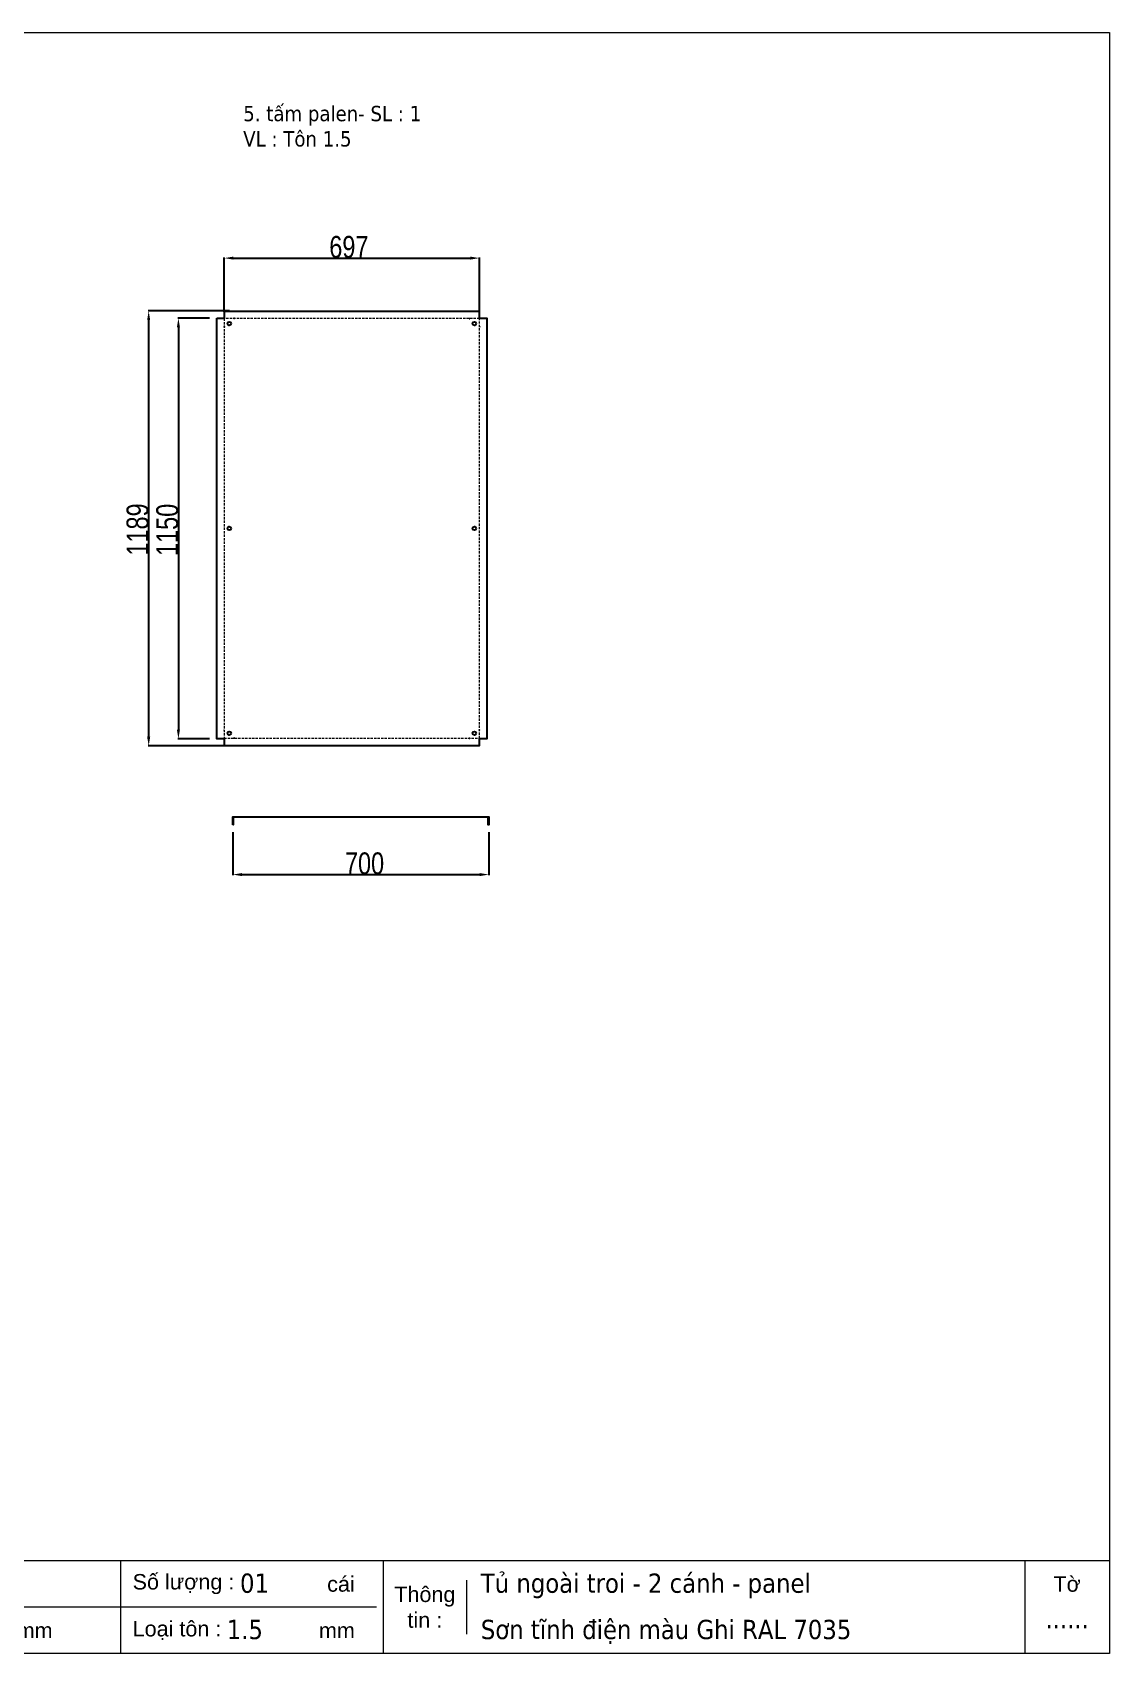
# Model space of a CAD drawing. Header units: inches. Extents: x 21 to 136330, y 8 to 58290.
# Drawn here: x 42658 to 45603, y 29378 to 33810 of the extents above; entities that cross this region are included whole.
import ezdxf
from ezdxf.enums import TextEntityAlignment as Align

# ---------------------------------------------------------------- set-up
doc = ezdxf.new("R2010")
doc.units = ezdxf.units.IN
doc.header["$MEASUREMENT"] = 0
doc.linetypes.add('HIDDEN', pattern=[9.525, 6.35, -3.175])
doc.layers.add('0 KHUNG KT01', color=7, linetype='Continuous')
doc.layers.add('@.0.DM. NÉT CHÍNH', color=7, linetype='Continuous')
doc.layers.add('0 TĂNG CỨNG', color=7, linetype='Continuous', lineweight=15)
doc.layers.add('@.0.DM. NÉT ĐỨT', color=8, linetype='HIDDEN', lineweight=9)
doc.layers.add('@.DM. KÍCH THƯỚC', color=8, linetype='Continuous', transparency=0.2)
doc.layers.add('@.DM. KÍCH THƯỚC @ 1', color=8, linetype='Continuous', transparency=0.2)
doc.styles.add('ARIAL', font='arial.ttf')
doc.styles.add('Note Text (ISO)', font='tahoma.ttf')
doc.styles.add('roman', font='roman.shx', dxfattribs={"width": 0.8})
doc.styles.add('Tahoma (Input Text)', font='tahoma.ttf')
doc.dimstyles.new('Kích thước Duy Mạnh', dxfattribs={"dimtxt": 30, "dimasz": 25, "dimexe": 1.25, "dimexo": 20, "dimtad": 1, "dimdec": 1, "dimtxsty": 'roman', "dimcen": 2.5, "dimclrd": 8, "dimclre": 8, "dimclrt": 2, "dimadec": 0, "dimazin": 0, "dimtfac": 1, "dimtdec": 1, "dimtix": 1, "dimtmove": 0, "dimatfit": 3, "dimfxl": 1, "dimtfillclr": 1, "dimarcsym": 0})

# ---------------------------------------------------------------- blocks, each defined once
blk = doc.blocks.new('*D937')
at = {"layer": '@.DM. KÍCH THƯỚC', "color": 8, "lineweight": -2, "transparency": 16777216}
for p, q in [((43205.6, 31623.9), (43205.6, 31506.4)), ((43905.6, 31623.9), (43905.6, 31506.4))]:
    blk.add_line(p, q, dxfattribs=at)
at = {"layer": '@.DM. KÍCH THƯỚC', "lineweight": -2, "transparency": 16777216}
blk.add_line((43230.6, 31507.6), (43880.6, 31507.6), dxfattribs=at)
at = {"layer": '@.DM. KÍCH THƯỚC', "transparency": 16777216}
for points in [[(43230.6, 31511.8), (43230.6, 31503.5), (43205.6, 31507.6)], [(43880.6, 31511.8), (43880.6, 31503.5), (43905.6, 31507.6)]]:
    blk.add_solid(points, dxfattribs=at)
at = {"layer": 'Defpoints', "color": 0, "transparency": 16777216}
for p in [(43205.6, 31643.9), (43905.6, 31643.9), (43905.6, 31507.6)]:
    blk.add_point(p, dxfattribs=at)
at = {"layer": '@.DM. KÍCH THƯỚC', "color": 2, "transparency": 16777216, "insert": (43512.4, 31568.3), "char_height": 60, "attachment_point": 1, "style": 'roman'}
blk.add_mtext('700', dxfattribs=at)
blk = doc.blocks.new('*D939')
at = {"layer": '@.DM. KÍCH THƯỚC', "color": 8, "lineweight": -2, "transparency": 16777216}
for p, q in [((43182.5, 33045.9), (43182.5, 33194.1)), ((43879.9, 33045.9), (43879.9, 33194.1))]:
    blk.add_line(p, q, dxfattribs=at)
at = {"layer": '@.DM. KÍCH THƯỚC', "lineweight": -2, "transparency": 16777216}
blk.add_line((43207.5, 33192.9), (43854.9, 33192.9), dxfattribs=at)
at = {"layer": '@.DM. KÍCH THƯỚC', "transparency": 16777216}
for points in [[(43207.5, 33197), (43207.5, 33188.7), (43182.5, 33192.9)], [(43854.9, 33197), (43854.9, 33188.7), (43879.9, 33192.9)]]:
    blk.add_solid(points, dxfattribs=at)
at = {"layer": 'Defpoints', "color": 0, "transparency": 16777216}
for p in [(43879.9, 33192.9), (43182.5, 33025.9), (43879.9, 33025.9)]:
    blk.add_point(p, dxfattribs=at)
at = {"layer": '@.DM. KÍCH THƯỚC', "color": 2, "transparency": 16777216, "insert": (43469.5, 33253.5), "char_height": 60, "attachment_point": 1, "style": 'roman'}
blk.add_mtext('697', dxfattribs=at)
blk = doc.blocks.new('*D940')
at = {"layer": '@.DM. KÍCH THƯỚC', "color": 8, "lineweight": -2, "transparency": 16777216}
for p, q in [((43141.8, 33028.9), (43055.8, 33028.9)), ((43141.8, 31878.9), (43055.8, 31878.9))]:
    blk.add_line(p, q, dxfattribs=at)
at = {"layer": '@.DM. KÍCH THƯỚC', "lineweight": -2, "transparency": 16777216}
blk.add_line((43057, 33003.9), (43057, 31903.9), dxfattribs=at)
at = {"layer": '@.DM. KÍCH THƯỚC', "transparency": 16777216}
for points in [[(43052.8, 33003.9), (43061.2, 33003.9), (43057, 33028.9)], [(43052.8, 31903.9), (43061.2, 31903.9), (43057, 31878.9)]]:
    blk.add_solid(points, dxfattribs=at)
at = {"layer": 'Defpoints', "color": 0, "transparency": 16777216}
for p in [(43161.8, 33028.9), (43057, 31878.9), (43161.8, 31878.9)]:
    blk.add_point(p, dxfattribs=at)
at = {"layer": '@.DM. KÍCH THƯỚC', "color": 2, "transparency": 16777216, "insert": (42996.4, 32378.5), "char_height": 60, "attachment_point": 1, "rotation": 90, "style": 'roman'}
blk.add_mtext('1150', dxfattribs=at)
blk = doc.blocks.new('*D941')
at = {"layer": '@.DM. KÍCH THƯỚC', "color": 8, "lineweight": -2, "transparency": 16777216}
for p, q in [((43197.1, 33048.3), (42974.4, 33048.3)), ((43197.1, 31859.5), (42974.4, 31859.5))]:
    blk.add_line(p, q, dxfattribs=at)
at = {"layer": '@.DM. KÍCH THƯỚC', "lineweight": -2, "transparency": 16777216}
blk.add_line((42975.7, 31884.5), (42975.7, 33023.3), dxfattribs=at)
at = {"layer": '@.DM. KÍCH THƯỚC', "transparency": 16777216}
for points in [[(42971.5, 33023.3), (42979.9, 33023.3), (42975.7, 33048.3)], [(42971.5, 31884.5), (42979.9, 31884.5), (42975.7, 31859.5)]]:
    blk.add_solid(points, dxfattribs=at)
at = {"layer": 'Defpoints', "color": 0, "transparency": 16777216}
for p in [(42975.7, 33048.3), (43217.1, 33048.3), (43217.1, 31859.5)]:
    blk.add_point(p, dxfattribs=at)
at = {"layer": '@.DM. KÍCH THƯỚC', "color": 2, "transparency": 16777216, "insert": (42915.1, 32379.6), "char_height": 60, "attachment_point": 1, "rotation": 90, "style": 'roman'}
blk.add_mtext('1189', dxfattribs=at)
blk = doc.blocks.new('KHUNG KT1')
at = {"color": 7}
for p, q in [((7128, -4752), (0, -4752)), ((2294.1, -4752), (2294.1, -5040)), ((4052.8, -4752), (4052.8, -5040)), ((4868.8, -4752), (4868.8, -5040)), ((6864, -4752), (6864, -5040)), ((5128.7, -4812), (5128.7, -4980)), ((4848, -4896), (0, -4896))]:
    blk.add_line(p, q, dxfattribs=at)
blk.add_lwpolyline([(0, 0), (7128, 0), (7128, -5040), (0, -5040)], close=True, dxfattribs=at)
at = {"layer": '0 KHUNG KT01'}
for p, q in [((1077.9, -4752), (1077.9, -4896)), ((476.3, -4896), (476.3, -5040)), ((1385.1, -4896), (1385.1, -5040))]:
    blk.add_line(p, q, dxfattribs=at)
at = {"color": 2, "char_height": 48, "style": 'ARIAL'}
for s, insert, width, attachment_point in [('  Tên sản phẩm :', (2299.1, -4824), 2202.321, 4), ('  Số lượng :', (4052.8, -4824), 2202.321, 4), ('  Thiết kế :', (0, -4824), 2202.321, 4), ('  Khách hàng :', (1066.9, -4824), 2202.321, 4), ('cái', (4695, -4824), 2202.321, 4), ('Thông\\Ptin :', (4998.8, -4896), 259.945, 5), ('Tờ', (6996, -4824), 264, 5), ('  Nhận đơn :', (451.9, -4968), 2202.321, 4), ('  Giao hàng :', (1356.7, -4968), 2202.321, 4), ('  Loại tôn :', (4052.8, -4968), 2202.321, 4), ('CNC:', (18.2, -4968), 2202.321, 4), ('  Kích thước :', (2307, -4968), 2202.321, 4), ('mm', (3729.5, -4968), 2202.321, 4), ('mm', (4669.3, -4968), 2202.321, 4)]:
    blk.add_mtext(s, dxfattribs=dict(at, insert=insert, width=width, attachment_point=attachment_point))
at = {"color": 1, "style": 'Tahoma (Input Text)', "flags": 8}
for tag, p in [('#03', (1514.7, -4846.3)), ('#01', (328.9, -4851.1)), ('#05', (2819, -4851.1)), ('#07', (4424, -4851.1)), ('#09', (5172.9, -4851.1)), ('#02', (189.8, -4995.1)), ('#04', (1755.3, -4995.1)), ('#06', (2727.8, -4995.1)), ('#08', (4382.7, -4995.1)), ('#10', (5172.9, -4995.1))]:
    blk.add_attdef(tag, p, '', height=60, dxfattribs=at)
blk.add_attdef('#11', text='', height=60, dxfattribs=at).set_placement((6996, -4961.6), align=Align.CENTER)
at = {"layer": '0 TĂNG CỨNG', "color": 1, "style": 'ARIAL'}
blk.add_attdef('#12', (852.8, -4987.6), '', height=60, dxfattribs=at)

msp = doc.modelspace()

# ---------------------------------------------------------------- linework, layer by layer
at = {"layer": '@.0.DM. NÉT CHÍNH', "color": 0}
for p, q in [((43182.49, 33027.6032), (43182.49, 33028.859)), ((43182.49, 31880.178), (43182.49, 31878.9222))]:
    msp.add_line(p, q, dxfattribs=at)
at = {"layer": '@.0.DM. NÉT CHÍNH', "color": 1}
for p, q in [((43210.0166, 33027.587), (43208.5166, 33027.587)), ((43852.3563, 33027.587), (43853.8563, 33027.587)), ((43182.49, 33005.7675), (43182.49, 33004.2675)), ((43879.8829, 33005.7675), (43879.8829, 33004.2675)), ((43182.49, 31902.0136), (43182.49, 31903.5136)), ((43210.0166, 31880.1941), (43208.5166, 31880.1941)), ((43852.3563, 31880.1941), (43853.8563, 31880.1941)), ((43879.8829, 31902.0136), (43879.8829, 31903.5136))]:
    msp.add_line(p, q, dxfattribs=at)
at = {"layer": '@.0.DM. NÉT CHÍNH'}
for points in [[(43161.7935, 33028.8906), (43182.8864, 33028.8906), (43182.8864, 33048.2835), (43879.4864, 33048.2835), (43879.4864, 33028.8906), (43900.5794, 33028.8906), (43900.5794, 31878.8906), (43879.4864, 31878.8906), (43879.4864, 31859.4977), (43182.8864, 31859.4977), (43182.8864, 31878.8906), (43161.7935, 31878.8906)], [(43205.5991, 31643.9433), (43205.5991, 31665.9433), (43905.5991, 31665.9433), (43905.5991, 31643.9433), (43904.0991, 31643.9433), (43904.0991, 31664.4433), (43207.0991, 31664.4433), (43207.0991, 31643.9433)]]:
    msp.add_lwpolyline(points, close=True, dxfattribs=at)
at = {"layer": '@.0.DM. NÉT CHÍNH', "color": 0}
for points in [[(43879.8829, 33027.6032), (43879.8829, 33028.859)], [(43879.8829, 31880.178), (43879.8829, 31878.9222)]]:
    msp.add_lwpolyline(points, close=True, dxfattribs=at)
at = {"layer": '@.0.DM. NÉT CHÍNH', "color": 2}
for centre in [(43196.1864, 33013.8906), (43866.1864, 33013.8906), (43196.1864, 32453.8906), (43866.1864, 32453.8906), (43196.1864, 31893.8906), (43866.1864, 31893.8906)]:
    msp.add_circle(centre, 5, dxfattribs=at)
at = {"layer": '@.0.DM. NÉT ĐỨT'}
msp.add_lwpolyline([(43182.49, 31880.1941), (43879.8829, 31880.1941), (43879.8829, 33027.587), (43182.49, 33027.587)], close=True, dxfattribs=at)

# ---------------------------------------------------------------- block references
at = {"layer": '0 TĂNG CỨNG', "color": 1}
ref = msp.add_blockref('KHUNG KT1', (39335.3907, 33809.8155), dxfattribs=dict(at, xscale=0.8792977987369557, yscale=0.8792977987369557, zscale=0.8792977987369557))
ref.add_attrib('#12', '/2023', (40085.2994, 29424.2249), dxfattribs={"color": 1, "height": 52.75787, "style": 'ARIAL'})
ref.add_attrib('#01', 'manh', (39624.6167, 29544.2887), dxfattribs={"layer": '0', "color": 1, "height": 52.75787, "style": 'Tahoma (Input Text)'})
ref.add_attrib('#03', '...', (40667.2792, 29548.4536), dxfattribs={"layer": '0', "color": 1, "height": 52.75787, "style": 'Tahoma (Input Text)'})
ref.add_attrib('#04', '/2023', (40878.8247, 29417.6698), dxfattribs={"layer": '0', "color": 1, "height": 52.75787, "style": 'Tahoma (Input Text)'})
ref.add_attrib('#05', 'Tủ điện ngoài troi', (41814.1392, 29544.2887), dxfattribs={"layer": '0', "color": 1, "height": 52.757868, "style": 'Tahoma (Input Text)'})
ref.add_attrib('#06', '1500x800x450', (41733.9763, 29417.6698), dxfattribs={"layer": '0', "color": 1, "height": 52.757868, "style": 'Tahoma (Input Text)'})
ref.add_attrib('#07', '01', (43225.4172, 29544.2887), dxfattribs={"layer": '0', "color": 1, "height": 52.75787, "style": 'Tahoma (Input Text)'})
ref.add_attrib('#08', '1.5', (43189.0486, 29417.6698), dxfattribs={"layer": '0', "color": 1, "height": 52.75787, "style": 'Tahoma (Input Text)'})
ref.add_attrib('#10', 'Sơn tĩnh điện màu Ghi RAL 7035', (43883.9103, 29417.6698), dxfattribs={"layer": '0', "color": 1, "height": 52.757868, "style": 'Tahoma (Input Text)'})
ref.add_attrib('#09', 'Tủ ngoài troi - 2 cánh - panel', (43883.9103, 29544.2887), dxfattribs={"layer": '0', "color": 1, "height": 52.757868, "style": 'Tahoma (Input Text)'})
ref.add_attrib('#11', '......', dxfattribs={"layer": '0', "color": 1, "height": 52.75787, "style": 'Tahoma (Input Text)'}).set_placement((45486.9438, 29447.061), align=Align.CENTER)
ref.add_attrib('#02', 'Quyen', (39502.2693, 29417.6698), dxfattribs={"layer": '0', "color": 1, "height": 52.75787, "style": 'Tahoma (Input Text)'})

# ---------------------------------------------------------------- texts
at = {"layer": '@.0.DM. NÉT CHÍNH', "color": 2, "insert": (43234.1998, 33609.0715), "char_height": 41.999999, "width": 551.411705, "attachment_point": 1, "line_spacing_factor": 0.987884, "style": 'Note Text (ISO)'}
msp.add_mtext('5. tấm palen- SL : 1\\PVL : Tôn 1.5', dxfattribs=at)

# ---------------------------------------------------------------- dimensions: what is measured, and where the dimension line sits
at = {"layer": '@.DM. KÍCH THƯỚC @ 1', "color": 0}
for base, p1, p2, angle, picture, middle in [((43879.8829, 33192.8501), (43182.49, 33025.8906), (43879.8829, 33025.8906), 180, '*D939', (43531.1864, 33192.8501)), ((42975.6992, 33048.2835), (43217.0996, 31859.4977), (43217.0996, 33048.2835), 90, '*D941', (42975.6992, 32453.8906)), ((43057.0132, 31878.8906), (43161.7935, 33028.8906), (43161.7935, 31878.8906), 90, '*D940', (43057.0132, 32453.8906)), ((43905.5991, 31507.6463), (43205.5991, 31643.9433), (43905.5991, 31643.9433), 180, '*D937', (43574.1221, 31507.6463))]:
    dim = msp.add_linear_dim(base=base, p1=p1, p2=p2, angle=angle, dimstyle='Kích thước Duy Mạnh', override={"dimscale": 1, "dimtxt": 60, "dimdec": 0, "dimclrd": 256, "dimtdec": 0, "dimtix": 1, "dimtofl": 0, "dimtmove": 0, "dimatfit": 1}, dxfattribs=at)
    dim.commit()
    dim.dimension.update_dxf_attribs({"geometry": picture, "text_midpoint": middle, "dimtype": 128})

doc.saveas('drawing.dxf')
